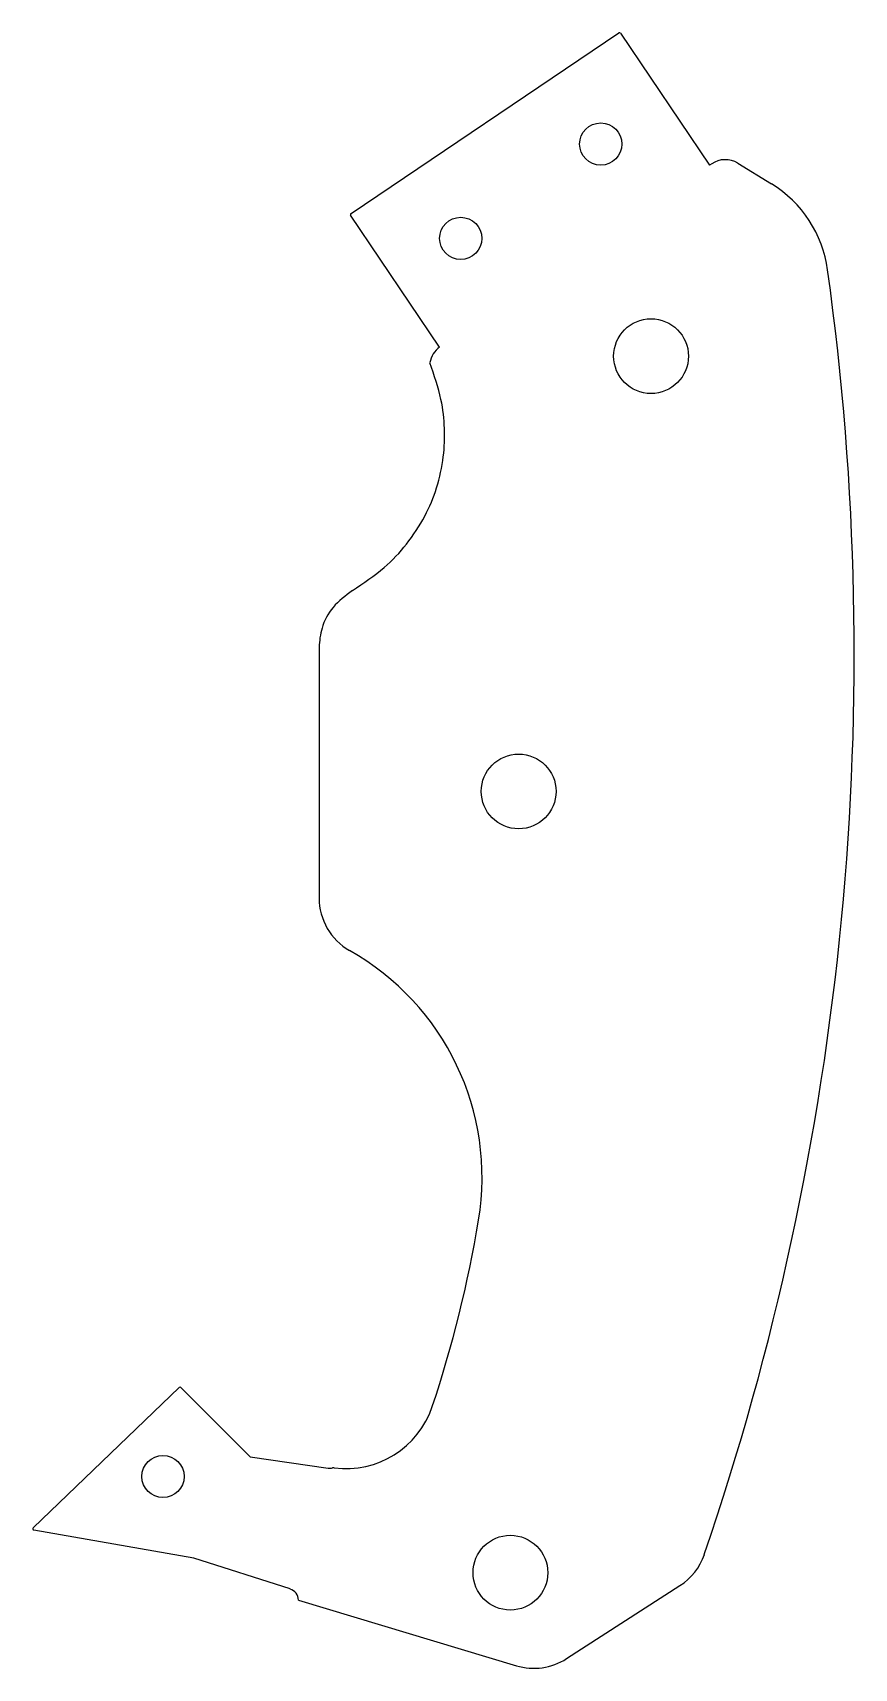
# Model space of a CAD drawing. Extents: x 78 to 146, y -63 to 73.
import ezdxf

# ---------------------------------------------------------------- set-up
doc = ezdxf.new("R2010")
doc.units = 0
doc.layers.add('VISIBLE', color=7, linetype='CONTINUOUS')

msp = doc.modelspace()

# ---------------------------------------------------------------- linework, layer by layer
at = {"layer": 'VISIBLE'}
for p, q in [((104.29, 57.91), (126.5, 72.9)), ((126.64, 72.87), (134.02, 61.92)), ((134.2, 62.04), (134.02, 61.92)), ((136.37, 62.09), (139.15, 60.37)), ((111.64, 46.83), (104.26, 57.77)), ((101.64, 21.93), (101.64, 1.13)), ((90.04, -39.49), (77.93, -51.13)), ((90.18, -39.49), (95.92, -45.23)), ((95.92, -45.23), (102.41, -46.16)), ((91.26, -53.64), (77.98, -51.3)), ((99.24, -56.19), (91.26, -53.64)), ((122.16, -61.97), (131.57, -55.91)), ((99.94, -57.11), (118, -62.56))]:
    msp.add_line(p, q, dxfattribs=at)
for centre, radius in [((125, 63.68), 1.75), ((113.39, 55.85), 1.75), ((129.17, 46.08), 3.1), ((118.19, 9.97), 3.1), ((88.7, -46.86), 1.75), ((117.51, -54.84), 3.1)]:
    msp.add_circle(centre, radius, dxfattribs=at)
for centre, radius, start, end in [((126.56, 72.81), 0.1, 34, 124), ((135.32, 60.38), 2, 58.3592, 124), ((133.91, 51.86), 10, 7.9388, 58.3592), ((104.34, 57.83), 0.1, 124, 214), ((-84.62, 21.38), 230.64, 341.1008, 7.9388), ((112.8, 45.2), 2, 125.6049, 170.1563), ((106.64, 1.13), 5, 180, 240.5029), ((93.52, -22.06), 21.64, 350.6146, 60.5029), ((16.21, -9.28), 100, 341.4735, 350.6146), ((90.11, -39.56), 0.1, 45, 133.8536), ((103.86, -38.65), 7.56, 262.7375, 341.4735), ((102.55, -45.17), 1, 261.7853, 281.1697), ((102.84, -46.64), 0.5, 82.7375, 101.1697), ((78, -51.2), 0.1, 133.8536, 260), ((128.86, -51.71), 5, 302.8032, 341.1008), ((98.94, -57.15), 1, 2.279, 72.2951), ((119.45, -57.77), 5, 253.2113, 302.8032)]:
    msp.add_arc(centre, radius, start, end, dxfattribs=at)
for points, knots in [([(104.41, 26.63), (105.33, 27.25), (107.1, 28.44), (108.93, 30.43), (110.49, 32.78), (111.46, 35.12), (112.02, 37.72), (112.08, 40.1), (111.85, 42.55), (111.19, 44.5), (110.83, 45.54)], [0, 0, 0, 0, 0.136491, 0.260774, 0.38703, 0.507857, 0.630733, 0.747027, 0.864801, 1, 1, 1, 1]), ([(104.41, 26.63), (103.83, 26.2), (102.7, 25.37), (101.78, 23.56), (101.68, 22.46), (101.64, 21.93)], [0, 0, 0, 0, 0.35341, 0.691566, 1, 1, 1, 1])]:
    msp.add_open_spline(points, degree=3, knots=knots, dxfattribs=at)

doc.saveas('drawing.dxf')
